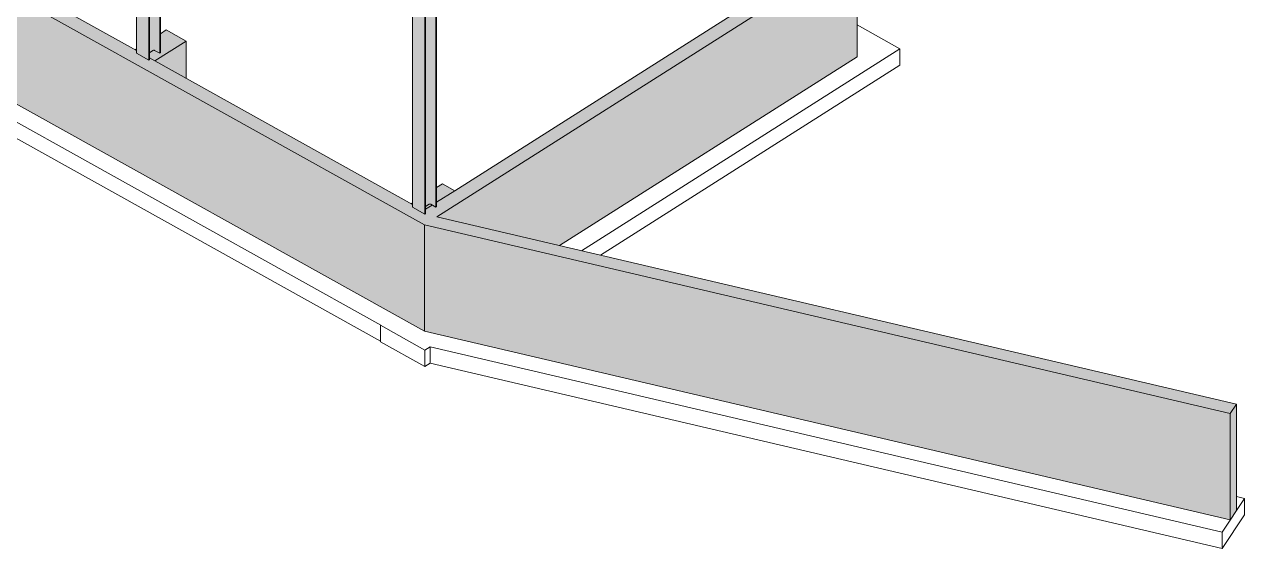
# Model space of a CAD drawing. Header units: inches. Extents: x -6914 to -1312, y -6607 to 4236.
# Drawn here: x -5466 to -4747, y -6607 to -6298 of the extents above; entities that cross this region are included whole.
import ezdxf

# ---------------------------------------------------------------- set-up
doc = ezdxf.new("R2010")
doc.units = ezdxf.units.IN
doc.header["$MEASUREMENT"] = 0
doc.layers.add('S-COLS', color=52, linetype='Continuous', lineweight=9)
doc.layers.add('S-FNDN', color=32, linetype='Continuous', lineweight=9)

msp = doc.modelspace()

# ---------------------------------------------------------------- hatches: boundary and pattern name
at = {"layer": 'S-COLS'}
for points in [[(-5392.54, -6319.47), (-5392.54, -6148.42), (-5399.84, -6144.36), (-5399.84, -6315.41), (-5397.04, -6316.96)], [(-5392.54, -6319.47), (-5392.16, -6319.23), (-5392.16, -6148.63), (-5392.54, -6148.42), (-5392.54, -6317.84)], [(-5223.37, -6405.97), (-5223.37, -6232.76), (-5226.39, -6231.08), (-5226.32, -6238.06), (-5224.49, -6239.09), (-5224.85, -6239.78), (-5226.39, -6240.84), (-5226.39, -6404.29), (-5225.56, -6404.75)], [(-5223.37, -6405.97), (-5222.99, -6405.73), (-5222.99, -6232.52), (-5223.37, -6232.76), (-5223.37, -6403.37)], [(-5229.81, -6410.06), (-5229.81, -6239.01), (-5237.11, -6234.95), (-5237.11, -6406), (-5230.17, -6409.86)], [(-5229.81, -6410.06), (-5229.43, -6409.82), (-5229.43, -6239.22), (-5229.81, -6239.09), (-5229.81, -6408.36)]]:
    msp.add_hatch(color=256, dxfattribs=at).paths.add_polyline_path(points, flags=0)
h = msp.add_hatch(color=256, dxfattribs=at)
h.paths.add_polyline_path([(-5392.16, -6315.03), (-5390.09, -6313.72), (-5390.09, -6149.78), (-5392.16, -6148.63), (-5392.16, -6313.72)], flags=0)
h.paths.add_polyline_path([(-5390.09, -6143.57), (-5390.17, -6140.56), (-5392.66, -6142.14), (-5391.97, -6142.53)], flags=0)
h = msp.add_hatch(color=256, dxfattribs=at)
h.paths.add_polyline_path([(-5390.09, -6313.72), (-5389.61, -6313.61), (-5389.27, -6313.65), (-5389.12, -6313.65), (-5389.12, -6150.32), (-5390.09, -6149.78), (-5390.09, -6313.61)], flags=0)
h.paths.add_polyline_path([(-5389.12, -6144.11), (-5389.12, -6140.49), (-5389.63, -6140.39), (-5389.94, -6140.45), (-5390.09, -6140.51), (-5390.01, -6143.61), (-5389.12, -6144.11)], flags=0)
h = msp.add_hatch(color=256, dxfattribs=at)
h.paths.add_polyline_path([(-5386.1, -6315.38), (-5386.1, -6152.01), (-5389.12, -6150.33), (-5389.12, -6313.7), (-5388.98, -6313.78)], flags=0)
h.paths.add_polyline_path([(-5386.1, -6145.79), (-5386.1, -6142.17), (-5389.12, -6140.49), (-5389.05, -6144.15), (-5388.32, -6144.56)], flags=0)
h = msp.add_hatch(color=256, dxfattribs=at)
h.paths.add_polyline_path([(-5386.1, -6315.38), (-5385.71, -6315.14), (-5385.71, -6152.22), (-5386.1, -6152.01), (-5386.1, -6313.32)], flags=0)
h.paths.add_polyline_path([(-5385.71, -6146.01), (-5385.71, -6141.93), (-5386.1, -6142.17), (-5386.09, -6145.8)], flags=0)
h = msp.add_hatch(color=256, dxfattribs=at)
h.paths.add_polyline_path([(-5229.43, -6405.62), (-5227.37, -6404.31), (-5227.37, -6240.37), (-5229.43, -6239.22), (-5229.43, -6404.31)], flags=0)
h.paths.add_polyline_path([(-5227.37, -6234.16), (-5227.44, -6231.15), (-5229.94, -6232.73), (-5228.34, -6233.62)], flags=0)
h = msp.add_hatch(color=256, dxfattribs=at)
h.paths.add_polyline_path([(-5227.37, -6404.31), (-5226.88, -6404.2), (-5226.55, -6404.24), (-5226.39, -6404.24), (-5226.48, -6240.74), (-5226.56, -6240.77), (-5226.67, -6240.76), (-5227.37, -6240.37), (-5227.37, -6404.2)], flags=0)
h.paths.add_polyline_path([(-5226.39, -6238.03), (-5226.47, -6231.05), (-5226.88, -6230.98), (-5227.21, -6231.04), (-5227.37, -6231.1), (-5227.28, -6234.2), (-5226.72, -6234.58), (-5226.63, -6234.67), (-5226.59, -6234.74), (-5226.47, -6237.98), (-5226.39, -6238.02)], flags=0)
at = {"layer": 'S-FNDN'}
for points in [[(-5237.47, -6412.31), (-5232, -6408.84), (-5237.11, -6406), (-5237.11, -6404.37), (-5392.16, -6318.05), (-5392.16, -6319.23), (-5392.54, -6319.47), (-5399.84, -6315.41), (-5399.84, -6313.78), (-5596.84, -6204.11), (-5596.84, -6205.28), (-5597.22, -6205.52), (-5604.52, -6201.46), (-5604.52, -6199.83), (-5618.48, -6192.06), (-5625.32, -6196.4), (-5379.85, -6333.05)], [(-5237.47, -6475.05), (-5237.47, -6412.31), (-5625.32, -6196.4), (-5625.32, -6251.09), (-5622.4, -6252.72), (-5622.4, -6260.76), (-5545.34, -6303.66), (-5496.7, -6272.82), (-5489.41, -6276.88), (-5489.41, -6326.75), (-5492.14, -6328.49), (-5489.22, -6330.11), (-5489.22, -6334.9), (-5246.96, -6469.77)], [(-5230.17, -6416.37), (-4975.14, -6254.66), (-4982.43, -6250.6), (-4985.32, -6252.43), (-4985.32, -6255.03), (-4985.7, -6255.27), (-4987.89, -6254.06), (-5222.99, -6403.12), (-5222.99, -6405.73), (-5223.37, -6405.97), (-5225.56, -6404.75), (-5229.43, -6407.21), (-5229.43, -6409.82), (-5229.81, -6410.06), (-5232, -6408.84), (-5237.47, -6412.31), (-5230.63, -6416.11)], [(-5150.54, -6428.62), (-4975.14, -6317.4), (-4975.14, -6254.66), (-5222.82, -6411.71), (-5159.12, -6426.61)], [(-5370.6, -6330.05), (-5370.6, -6308.17), (-5388.98, -6319.82), (-5379.85, -6324.9)], [(-5230.17, -6479.11), (-5230.17, -6416.37), (-5237.47, -6412.31), (-5237.47, -6475.05), (-5230.63, -6478.86)], [(-4755.28, -6527.47), (-4751.62, -6521.94), (-5222.82, -6411.71), (-5230.17, -6416.37), (-4994.84, -6471.43)], [(-4755.28, -6590.21), (-4755.28, -6527.47), (-5230.17, -6416.37), (-5230.17, -6479.11), (-4760.05, -6589.1)], [(-4755.28, -6590.21), (-4751.62, -6584.69), (-4751.62, -6521.94), (-4755.28, -6527.47), (-4755.28, -6575.53)]]:
    msp.add_hatch(color=256, dxfattribs=at).paths.add_polyline_path(points, flags=0)
h = msp.add_hatch(color=256, dxfattribs=at)
h.paths.add_polyline_path([(-5388.98, -6319.82), (-5370.6, -6308.17), (-5382.28, -6301.67), (-5385.71, -6303.85), (-5385.71, -6315.14), (-5386.1, -6315.38), (-5389.43, -6313.6), (-5389.94, -6313.67), (-5390.09, -6313.72), (-5392.16, -6315.03), (-5392.16, -6318.05), (-5390.09, -6319.2)], flags=0)
h.paths.add_polyline_path([(-5399.84, -6313.78), (-5399.84, -6312.8), (-5400.66, -6313.32)], flags=0)
h = msp.add_hatch(color=256, dxfattribs=at)
h.paths.add_polyline_path([(-5229.43, -6407.21), (-5225.56, -6404.75), (-5226.7, -6404.19), (-5227.21, -6404.25), (-5227.37, -6404.31), (-5229.43, -6405.62)], flags=0)
h.paths.add_polyline_path([(-5237.11, -6404.37), (-5237.11, -6403.39), (-5237.93, -6403.91), (-5237.47, -6404.17)], flags=0)
h.paths.add_polyline_path([(-5222.99, -6403.12), (-5212.25, -6396.32), (-5219.55, -6392.26), (-5222.99, -6394.44), (-5222.99, -6396.32)], flags=0)

# ---------------------------------------------------------------- linework, layer by layer
at = {"layer": 'S-COLS'}
for p, q in [((-5399.84, -6144.35), (-5399.84, -6315.41)), ((-5392.54, -6319.47), (-5392.54, -6148.42)), ((-5392.16, -6319.23), (-5392.16, -6148.63)), ((-5386.1, -6315.38), (-5386.1, -6152)), ((-5385.71, -6315.14), (-5385.71, -6152.21)), ((-5223.37, -6405.97), (-5223.37, -6232.76)), ((-5222.99, -6405.73), (-5222.99, -6232.52)), ((-5237.11, -6234.95), (-5237.11, -6406)), ((-5229.81, -6410.06), (-5229.81, -6239.01)), ((-5229.43, -6409.82), (-5229.43, -6239.22)), ((-5392.54, -6319.47), (-5399.84, -6315.41)), ((-5392.16, -6319.23), (-5392.54, -6319.47)), ((-5390.09, -6313.72), (-5392.16, -6315.03)), ((-5386.1, -6315.38), (-5389.12, -6313.7)), ((-5385.71, -6315.14), (-5386.1, -6315.38)), ((-5229.81, -6410.06), (-5237.11, -6406)), ((-5227.37, -6404.31), (-5229.43, -6405.62)), ((-5223.37, -6405.97), (-5226.39, -6404.29)), ((-5222.99, -6405.73), (-5223.37, -6405.97)), ((-5229.43, -6409.82), (-5229.81, -6410.06))]:
    msp.add_line(p, q, dxfattribs=at)
for points in [[(-5389.12, -6313.7, 0), (-5389.43, -6313.6, 0), (-5389.79, -6313.61, 0), (-5390.09, -6313.72, 0)], [(-5226.39, -6404.29, 0), (-5226.7, -6404.19, 0), (-5227.06, -6404.2, 0), (-5227.37, -6404.31, 0)]]:
    msp.add_polyline3d(points, dxfattribs=at)
at = {"layer": 'S-FNDN'}
for p, q in [((-5230.17, -6416.37), (-5625.32, -6196.4)), ((-5593.67, -6205.87), (-5399.84, -6313.78)), ((-4968.3, -6250.32), (-5222.82, -6411.71)), ((-5212.25, -6396.32), (-4987.89, -6254.06)), ((-4975.14, -6288.44), (-4975.14, -6317.4)), ((-5385.71, -6303.85), (-5382.28, -6301.67)), ((-5382.28, -6301.67), (-5370.6, -6308.17)), ((-4975.14, -6298.67), (-4949.92, -6312.71)), ((-5370.6, -6308.17), (-5388.98, -6319.82)), ((-5370.6, -6330.05), (-5370.6, -6308.17)), ((-5400.66, -6313.32), (-5399.84, -6312.8)), ((-5392.16, -6318.05), (-5388.98, -6319.82)), ((-5388.98, -6319.82), (-5237.11, -6404.37)), ((-5150.54, -6428.62), (-4975.14, -6317.4)), ((-5137.52, -6431.66), (-4949.92, -6312.71)), ((-4949.92, -6312.71), (-4949.92, -6322.36)), ((-5126.4, -6434.26), (-4949.92, -6322.36)), ((-5489.22, -6334.9), (-5230.17, -6479.11)), ((-5256.1, -6484.91), (-5502.13, -6347.95)), ((-5495.38, -6342.06), (-5255.84, -6475.4)), ((-5222.99, -6394.44), (-5219.55, -6392.26)), ((-5222.99, -6403.12), (-5212.25, -6396.32)), ((-5219.55, -6392.26), (-5212.25, -6396.32)), ((-5237.93, -6403.91), (-5237.11, -6403.39)), ((-5229.43, -6407.21), (-5225.56, -6404.75)), ((-5222.82, -6411.71), (-4751.62, -6521.94)), ((-5230.17, -6416.37), (-5230.17, -6479.11)), ((-4755.28, -6527.47), (-5230.17, -6416.37)), ((-5255.84, -6475.4), (-5256.1, -6475.57)), ((-5229.83, -6490.19), (-5256.1, -6475.57)), ((-5256.1, -6475.57), (-5256.1, -6485.22)), ((-5230.17, -6479.11), (-4755.28, -6590.21)), ((-5256.1, -6485.22), (-5229.83, -6499.84)), ((-5229.83, -6490.19), (-5226.72, -6488.22)), ((-5229.83, -6499.84), (-5229.83, -6490.19)), ((-5226.72, -6488.22), (-4760.05, -6597.4)), ((-5226.72, -6488.22), (-5226.72, -6497.87)), ((-5229.83, -6499.84), (-5226.72, -6497.87)), ((-5226.72, -6497.87), (-4760.05, -6607.05)), ((-4755.28, -6527.47), (-4751.62, -6521.94)), ((-4755.28, -6590.21), (-4755.28, -6527.47)), ((-4751.62, -6521.94), (-4751.62, -6584.69)), ((-4746.86, -6577.5), (-4760.05, -6597.4)), ((-4746.86, -6577.5), (-4751.62, -6576.38)), ((-4746.86, -6587.15), (-4746.86, -6577.5)), ((-4760.05, -6607.05), (-4746.86, -6587.15)), ((-4760.05, -6597.4), (-4760.05, -6607.05))]:
    msp.add_line(p, q, dxfattribs=at)

doc.saveas('drawing.dxf')
